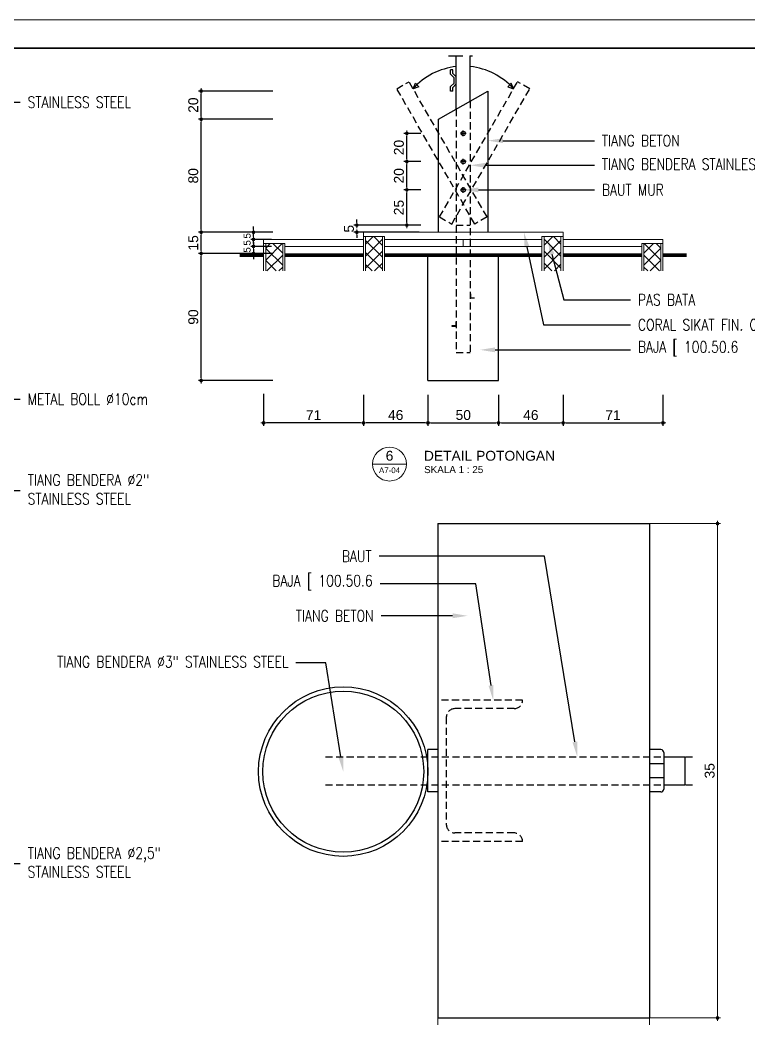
# Model space of a CAD drawing. Header units: millimetres. Extents: x -11 to 1625, y -267 to 195.
# Drawn here: x 868.88 to 894.7, y -27.36 to 8 of the extents above; entities that cross this region are included whole.
import ezdxf
from ezdxf import colors
from ezdxf.entities.mleader import LeaderData, LeaderLine
from ezdxf.enums import TextEntityAlignment as Align
from ezdxf.math import Vec2, Vec3

# ---------------------------------------------------------------- set-up
doc = ezdxf.new("R2010")
doc.units = ezdxf.units.MM
doc.linetypes.add('DASHDOT', pattern=[1, 0.5, -0.25, 0, -0.25])
doc.linetypes.add('HIDDEN', pattern=[0.375, 0.25, -0.125])
for name, color, linetype, lineweight in [('ARSIR WARNA', 43, 'Continuous', 0), ('dinding', 5, 'Continuous', 15), ('GRS KOP', 1, 'Continuous', 35), ('kop', 7, 'Continuous', 20), ('not', 7, 'Continuous', 20), ('TEXT KETERANGAN', 7, 'Continuous', 9), ('u', 6, 'Continuous', 20)]:
    doc.layers.add(name, color=color, linetype=linetype, lineweight=lineweight)
doc.layers.add('BESI', color=10, linetype='Continuous')
doc.styles.add('ATTR', font='romans.shx', dxfattribs={"width": 0.8, "height": 1.735066})
doc.styles.add('BARU', font='complex.shx')
doc.styles.get("Standard").update_dxf_attribs({"font": 'ARIALUNI.TTF'})
doc.dimstyles.new('SK 50', dxfattribs={"dimtxt": 0.25, "dimasz": 0.1, "dimexe": 0, "dimexo": 0, "dimgap": 0.1, "dimtad": 1, "dimdec": 0, "dimlfac": 50, "dimzin": 12, "dimdsep": 46, "dimtxsty": 'Standard', "dimblk": 'BULAT', "dimcen": 0.1, "dimclrd": 256, "dimclre": 256, "dimclrt": 256, "dimadec": 0, "dimazin": 3, "dimtfac": 1, "dimtdec": 0, "dimtofl": 0, "dimtmove": 0, "dimatfit": 3, "dimldrblk": 'BULAT', "dimfxl": 0, "dimtolj": 1, "dimtzin": 0, "dimlwd": -1, "dimlwe": -1, "dimarcsym": 0})
doc.dimstyles.new('SK-25', dxfattribs={"dimtxt": 0.25, "dimasz": 0.1, "dimexe": 0.1, "dimexo": 0, "dimgap": 0.1, "dimtad": 1, "dimdec": 0, "dimlfac": 25, "dimzin": 12, "dimdsep": 46, "dimtxsty": 'Standard', "dimblk": 'BULAT', "dimcen": 0.1, "dimclrd": 256, "dimadec": 0, "dimazin": 3, "dimtfac": 1, "dimtdec": 0, "dimtofl": 0, "dimtmove": 0, "dimatfit": 3, "dimldrblk": 'BULAT', "dimfxl": 0, "dimtolj": 1, "dimtzin": 0, "dimarcsym": 0})

# ---------------------------------------------------------------- blocks, each defined once
blk = doc.blocks.new('BULAT')
for p, q in [((-1, 0), (1, 0)), ((0, -1), (0, 1))]:
    blk.add_line(p, q)
blk.add_circle((0, 0), 0.5)
blk = doc.blocks.new('*D482')
at = {"layer": 'Defpoints', "color": 0}
for p in [(883.331, -5.265), (885.831, -5.265), (885.831, -6.265)]:
    blk.add_point(p, dxfattribs=at)
at = {"layer": 'u', "color": 0, "lineweight": -2}
for p, q in [((883.331, -5.265), (883.331, -6.365)), ((885.831, -5.265), (885.831, -6.365))]:
    blk.add_line(p, q, dxfattribs=at)
at = {"layer": 'u', "lineweight": -2}
blk.add_line((883.431, -6.265), (885.731, -6.265), dxfattribs=at)
at = {"layer": 'u', "lineweight": -2, "xscale": 0.1, "yscale": 0.1, "zscale": 0.1, "rotation": 180}
blk.add_blockref('BULAT', (883.331, -6.265), dxfattribs=at)
at = {"layer": 'u', "lineweight": -2, "xscale": 0.1, "yscale": 0.1, "zscale": 0.1}
blk.add_blockref('BULAT', (885.831, -6.265), dxfattribs=at)
at = {"layer": 'u', "color": 0, "insert": (884.581, -5.986), "char_height": 0.35, "attachment_point": 5}
blk.add_mtext('\\A1;50', dxfattribs=at)
blk = doc.blocks.new('*D483')
at = {"layer": 'Defpoints', "color": 0}
for p in [(875.299, -0.265), (877.842, -0.265), (877.842, -4.765)]:
    blk.add_point(p, dxfattribs=at)
at = {"layer": 'u', "color": 0, "lineweight": -2}
for p, q in [((877.842, -0.265), (875.199, -0.265)), ((877.842, -4.765), (875.199, -4.765))]:
    blk.add_line(p, q, dxfattribs=at)
at = {"layer": 'u', "lineweight": -2}
blk.add_line((875.299, -4.665), (875.299, -0.365), dxfattribs=at)
at = {"layer": 'u', "lineweight": -2, "xscale": 0.1, "yscale": 0.1, "zscale": 0.1}
for p, rotation in [((875.299, -0.265), 90), ((875.299, -4.765), 270)]:
    blk.add_blockref('BULAT', p, dxfattribs=dict(at, rotation=rotation))
at = {"layer": 'u', "color": 0, "insert": (875.02, -2.515), "char_height": 0.35, "attachment_point": 5, "rotation": 90}
blk.add_mtext('\\A1;90', dxfattribs=at)
blk = doc.blocks.new('*D484')
at = {"layer": 'Defpoints', "color": 0}
for p in [(875.299, 0.485), (877.842, 0.485), (877.842, -0.265)]:
    blk.add_point(p, dxfattribs=at)
at = {"layer": 'u', "color": 0, "lineweight": -2}
for p, q in [((877.842, 0.485), (875.199, 0.485)), ((877.842, -0.265), (875.199, -0.265))]:
    blk.add_line(p, q, dxfattribs=at)
at = {"layer": 'u', "lineweight": -2}
blk.add_line((875.299, -0.165), (875.299, 0.385), dxfattribs=at)
at = {"layer": 'u', "lineweight": -2, "xscale": 0.1, "yscale": 0.1, "zscale": 0.1}
for p, rotation in [((875.299, 0.485), 90), ((875.299, -0.265), 270)]:
    blk.add_blockref('BULAT', p, dxfattribs=dict(at, rotation=rotation))
at = {"layer": 'u', "color": 0, "insert": (875.02, 0.11), "char_height": 0.35, "attachment_point": 5, "rotation": 90}
blk.add_mtext('\\A1;15', dxfattribs=at)
blk = doc.blocks.new('*D485')
at = {"layer": 'Defpoints', "color": 0}
for p in [(875.299, 4.485), (877.842, 4.485), (877.842, 0.485)]:
    blk.add_point(p, dxfattribs=at)
at = {"layer": 'u', "color": 0, "lineweight": -2}
for p, q in [((877.842, 4.485), (875.199, 4.485)), ((877.842, 0.485), (875.199, 0.485))]:
    blk.add_line(p, q, dxfattribs=at)
at = {"layer": 'u', "lineweight": -2}
blk.add_line((875.299, 0.585), (875.299, 4.385), dxfattribs=at)
at = {"layer": 'u', "lineweight": -2, "xscale": 0.1, "yscale": 0.1, "zscale": 0.1}
for p, rotation in [((875.299, 4.485), 90), ((875.299, 0.485), 270)]:
    blk.add_blockref('BULAT', p, dxfattribs=dict(at, rotation=rotation))
at = {"layer": 'u', "color": 0, "insert": (875.02, 2.485), "char_height": 0.35, "attachment_point": 5, "rotation": 90}
blk.add_mtext('\\A1;80', dxfattribs=at)
blk = doc.blocks.new('*D486')
at = {"layer": 'Defpoints', "color": 0}
for p in [(875.299, 5.485), (877.842, 5.485), (877.842, 4.485)]:
    blk.add_point(p, dxfattribs=at)
at = {"layer": 'u', "color": 0, "lineweight": -2}
for p, q in [((877.842, 5.485), (875.199, 5.485)), ((877.842, 4.485), (875.199, 4.485))]:
    blk.add_line(p, q, dxfattribs=at)
at = {"layer": 'u', "lineweight": -2}
blk.add_line((875.299, 4.585), (875.299, 5.385), dxfattribs=at)
at = {"layer": 'u', "lineweight": -2, "xscale": 0.1, "yscale": 0.1, "zscale": 0.1}
for p, rotation in [((875.299, 5.485), 90), ((875.299, 4.485), 270)]:
    blk.add_blockref('BULAT', p, dxfattribs=dict(at, rotation=rotation))
at = {"layer": 'u', "color": 0, "insert": (875.02, 4.985), "char_height": 0.35, "attachment_point": 5, "rotation": 90}
blk.add_mtext('\\A1;20', dxfattribs=at)
blk = doc.blocks.new('*D487')
at = {"layer": 'Defpoints', "color": 0}
for p in [(882.581, 1.985), (883.081, 1.985), (883.081, 0.735)]:
    blk.add_point(p, dxfattribs=at)
at = {"layer": 'u', "color": 0, "lineweight": -2}
for p, q in [((883.081, 1.985), (882.481, 1.985)), ((883.081, 0.735), (882.481, 0.735))]:
    blk.add_line(p, q, dxfattribs=at)
at = {"layer": 'u', "lineweight": -2}
blk.add_line((882.581, 0.835), (882.581, 1.885), dxfattribs=at)
at = {"layer": 'u', "lineweight": -2, "xscale": 0.1, "yscale": 0.1, "zscale": 0.1}
for p, rotation in [((882.581, 1.985), 90), ((882.581, 0.735), 270)]:
    blk.add_blockref('BULAT', p, dxfattribs=dict(at, rotation=rotation))
at = {"layer": 'u', "color": 0, "insert": (882.302, 1.36), "char_height": 0.35, "attachment_point": 5, "rotation": 90}
blk.add_mtext('\\A1;25', dxfattribs=at)
blk = doc.blocks.new('*D488')
at = {"layer": 'Defpoints', "color": 0}
for p in [(882.581, 2.985), (883.081, 2.985), (883.081, 1.985)]:
    blk.add_point(p, dxfattribs=at)
at = {"layer": 'u', "color": 0, "lineweight": -2}
for p, q in [((883.081, 2.985), (882.481, 2.985)), ((883.081, 1.985), (882.481, 1.985))]:
    blk.add_line(p, q, dxfattribs=at)
at = {"layer": 'u', "lineweight": -2}
blk.add_line((882.581, 2.085), (882.581, 2.885), dxfattribs=at)
at = {"layer": 'u', "lineweight": -2, "xscale": 0.1, "yscale": 0.1, "zscale": 0.1}
for p, rotation in [((882.581, 2.985), 90), ((882.581, 1.985), 270)]:
    blk.add_blockref('BULAT', p, dxfattribs=dict(at, rotation=rotation))
at = {"layer": 'u', "color": 0, "insert": (882.302, 2.485), "char_height": 0.35, "attachment_point": 5, "rotation": 90}
blk.add_mtext('\\A1;20', dxfattribs=at)
blk = doc.blocks.new('*D489')
at = {"layer": 'Defpoints', "color": 0}
for p in [(882.581, 3.985), (883.081, 3.985), (883.081, 2.985)]:
    blk.add_point(p, dxfattribs=at)
at = {"layer": 'u', "color": 0, "lineweight": -2}
for p, q in [((883.081, 3.985), (882.481, 3.985)), ((883.081, 2.985), (882.481, 2.985))]:
    blk.add_line(p, q, dxfattribs=at)
at = {"layer": 'u', "lineweight": -2}
blk.add_line((882.581, 3.085), (882.581, 3.885), dxfattribs=at)
at = {"layer": 'u', "lineweight": -2, "xscale": 0.1, "yscale": 0.1, "zscale": 0.1}
for p, rotation in [((882.581, 3.985), 90), ((882.581, 2.985), 270)]:
    blk.add_blockref('BULAT', p, dxfattribs=dict(at, rotation=rotation))
at = {"layer": 'u', "color": 0, "insert": (882.302, 3.485), "char_height": 0.35, "attachment_point": 5, "rotation": 90}
blk.add_mtext('\\A1;20', dxfattribs=at)
blk = doc.blocks.new('*D490')
at = {"layer": 'Defpoints', "color": 0}
for p in [(883.018, 0.735), (880.811, 0.485), (883.018, 0.485)]:
    blk.add_point(p, dxfattribs=at)
at = {"layer": 'u', "color": 0, "lineweight": -2}
for p, q in [((883.018, 0.735), (880.711, 0.735)), ((883.018, 0.485), (880.711, 0.485))]:
    blk.add_line(p, q, dxfattribs=at)
at = {"layer": 'u', "lineweight": -2}
for p, q in [((880.811, 0.835), (880.811, 0.935)), ((880.811, 0.385), (880.811, 0.285))]:
    blk.add_line(p, q, dxfattribs=at)
at = {"layer": 'u', "lineweight": -2, "xscale": 0.1, "yscale": 0.1, "zscale": 0.1}
for p, rotation in [((880.811, 0.735), 270), ((880.811, 0.485), 90)]:
    blk.add_blockref('BULAT', p, dxfattribs=dict(at, rotation=rotation))
at = {"layer": 'u', "color": 0, "insert": (880.533, 0.61), "char_height": 0.35, "attachment_point": 5, "rotation": 90}
blk.add_mtext('\\A1;5', dxfattribs=at)
blk = doc.blocks.new('*D491')
at = {"layer": 'Defpoints', "color": 0}
for p in [(877.787, 0.485), (877.153, 0.235), (877.787, 0.235)]:
    blk.add_point(p, dxfattribs=at)
at = {"layer": 'u', "color": 0, "lineweight": -2}
for p, q in [((877.787, 0.485), (877.053, 0.485)), ((877.787, 0.235), (877.053, 0.235))]:
    blk.add_line(p, q, dxfattribs=at)
at = {"layer": 'u', "lineweight": -2}
for p, q in [((877.153, 0.585), (877.153, 0.685)), ((877.153, 0.135), (877.153, 0.035))]:
    blk.add_line(p, q, dxfattribs=at)
at = {"layer": 'u', "lineweight": -2, "xscale": 0.1, "yscale": 0.1, "zscale": 0.1}
for p, rotation in [((877.153, 0.485), 270), ((877.153, 0.235), 90)]:
    blk.add_blockref('BULAT', p, dxfattribs=dict(at, rotation=rotation))
at = {"layer": 'u', "color": 0, "insert": (876.926, 0.36), "char_height": 0.25, "attachment_point": 5, "rotation": 90}
blk.add_mtext('\\A1;5', dxfattribs=at)
blk = doc.blocks.new('*D492')
at = {"layer": 'Defpoints', "color": 0}
for p in [(877.787, 0.235), (877.153, -0.015), (877.787, -0.015)]:
    blk.add_point(p, dxfattribs=at)
at = {"layer": 'u', "lineweight": -2}
for p, q in [((877.153, 0.335), (877.153, 0.435)), ((877.153, -0.115), (877.153, -0.215))]:
    blk.add_line(p, q, dxfattribs=at)
at = {"layer": 'u', "color": 0, "lineweight": -2}
for p, q in [((877.787, 0.235), (877.053, 0.235)), ((877.787, -0.015), (877.053, -0.015))]:
    blk.add_line(p, q, dxfattribs=at)
at = {"layer": 'u', "lineweight": -2, "xscale": 0.1, "yscale": 0.1, "zscale": 0.1}
for p, rotation in [((877.153, 0.235), 270), ((877.153, -0.015), 90)]:
    blk.add_blockref('BULAT', p, dxfattribs=dict(at, rotation=rotation))
at = {"layer": 'u', "color": 0, "insert": (876.926, 0.11), "char_height": 0.25, "attachment_point": 5, "rotation": 90}
blk.add_mtext('\\A1;5', dxfattribs=at)
blk = doc.blocks.new('*D493')
at = {"layer": 'Defpoints', "color": 0}
for p in [(877.153, -0.265), (877.787, -0.015), (877.787, -0.265)]:
    blk.add_point(p, dxfattribs=at)
at = {"layer": 'u', "lineweight": -2}
for p, q in [((877.153, 0.085), (877.153, 0.185)), ((877.153, -0.365), (877.153, -0.465))]:
    blk.add_line(p, q, dxfattribs=at)
at = {"layer": 'u', "color": 0, "lineweight": -2}
for p, q in [((877.787, -0.015), (877.053, -0.015)), ((877.787, -0.265), (877.053, -0.265))]:
    blk.add_line(p, q, dxfattribs=at)
at = {"layer": 'u', "lineweight": -2, "xscale": 0.1, "yscale": 0.1, "zscale": 0.1}
for p, rotation in [((877.153, -0.015), 270), ((877.153, -0.265), 90)]:
    blk.add_blockref('BULAT', p, dxfattribs=dict(at, rotation=rotation))
at = {"layer": 'u', "color": 0, "insert": (876.926, -0.14), "char_height": 0.25, "attachment_point": 5, "rotation": 90}
blk.add_mtext('\\A1;5', dxfattribs=at)
blk = doc.blocks.new('*D494')
at = {"layer": 'Defpoints', "color": 0}
for p in [(885.831, -5.265), (888.116, -5.265), (888.116, -6.265)]:
    blk.add_point(p, dxfattribs=at)
at = {"layer": 'u', "color": 0, "lineweight": -2}
for p, q in [((885.831, -5.265), (885.831, -6.365)), ((888.116, -5.265), (888.116, -6.365))]:
    blk.add_line(p, q, dxfattribs=at)
at = {"layer": 'u', "lineweight": -2}
blk.add_line((885.931, -6.265), (888.016, -6.265), dxfattribs=at)
at = {"layer": 'u', "lineweight": -2, "xscale": 0.1, "yscale": 0.1, "zscale": 0.1, "rotation": 180}
blk.add_blockref('BULAT', (885.831, -6.265), dxfattribs=at)
at = {"layer": 'u', "lineweight": -2, "xscale": 0.1, "yscale": 0.1, "zscale": 0.1}
blk.add_blockref('BULAT', (888.116, -6.265), dxfattribs=at)
at = {"layer": 'u', "color": 0, "insert": (886.974, -5.986), "char_height": 0.35, "attachment_point": 5}
blk.add_mtext('\\A1;46', dxfattribs=at)
blk = doc.blocks.new('*D495')
at = {"layer": 'Defpoints', "color": 0}
for p in [(888.116, -5.265), (891.652, -5.265), (891.652, -6.265)]:
    blk.add_point(p, dxfattribs=at)
at = {"layer": 'u', "color": 0, "lineweight": -2}
for p, q in [((888.116, -5.265), (888.116, -6.365)), ((891.652, -5.265), (891.652, -6.365))]:
    blk.add_line(p, q, dxfattribs=at)
at = {"layer": 'u', "lineweight": -2}
blk.add_line((888.216, -6.265), (891.552, -6.265), dxfattribs=at)
at = {"layer": 'u', "lineweight": -2, "xscale": 0.1, "yscale": 0.1, "zscale": 0.1, "rotation": 180}
blk.add_blockref('BULAT', (888.116, -6.265), dxfattribs=at)
at = {"layer": 'u', "lineweight": -2, "xscale": 0.1, "yscale": 0.1, "zscale": 0.1}
blk.add_blockref('BULAT', (891.652, -6.265), dxfattribs=at)
at = {"layer": 'u', "color": 0, "insert": (889.884, -5.989), "char_height": 0.35, "attachment_point": 5}
blk.add_mtext('\\A1;71', dxfattribs=at)
blk = doc.blocks.new('*D496')
at = {"layer": 'Defpoints', "color": 0}
for p in [(881.045, -5.265), (883.331, -5.265), (881.045, -6.265)]:
    blk.add_point(p, dxfattribs=at)
at = {"layer": 'u', "color": 0, "lineweight": -2}
for p, q in [((881.045, -5.265), (881.045, -6.365)), ((883.331, -5.265), (883.331, -6.365))]:
    blk.add_line(p, q, dxfattribs=at)
at = {"layer": 'u', "lineweight": -2}
blk.add_line((883.231, -6.265), (881.145, -6.265), dxfattribs=at)
at = {"layer": 'u', "lineweight": -2, "xscale": 0.1, "yscale": 0.1, "zscale": 0.1, "rotation": 180}
blk.add_blockref('BULAT', (881.045, -6.265), dxfattribs=at)
at = {"layer": 'u', "lineweight": -2, "xscale": 0.1, "yscale": 0.1, "zscale": 0.1}
blk.add_blockref('BULAT', (883.331, -6.265), dxfattribs=at)
at = {"layer": 'u', "color": 0, "insert": (882.188, -5.986), "char_height": 0.35, "attachment_point": 5}
blk.add_mtext('\\A1;46', dxfattribs=at)
blk = doc.blocks.new('*D497')
at = {"layer": 'Defpoints', "color": 0}
for p in [(877.51, -5.239), (881.045, -5.265), (877.51, -6.265)]:
    blk.add_point(p, dxfattribs=at)
at = {"layer": 'u', "color": 0, "lineweight": -2}
for p, q in [((877.51, -5.239), (877.51, -6.365)), ((881.045, -5.265), (881.045, -6.365))]:
    blk.add_line(p, q, dxfattribs=at)
at = {"layer": 'u', "lineweight": -2}
blk.add_line((880.945, -6.265), (877.61, -6.265), dxfattribs=at)
at = {"layer": 'u', "lineweight": -2, "xscale": 0.1, "yscale": 0.1, "zscale": 0.1, "rotation": 180}
blk.add_blockref('BULAT', (877.51, -6.265), dxfattribs=at)
at = {"layer": 'u', "lineweight": -2, "xscale": 0.1, "yscale": 0.1, "zscale": 0.1}
blk.add_blockref('BULAT', (881.045, -6.265), dxfattribs=at)
at = {"layer": 'u', "color": 0, "insert": (879.278, -5.989), "char_height": 0.35, "attachment_point": 5}
blk.add_mtext('\\A1;71', dxfattribs=at)
blk = doc.blocks.new('*D498')
at = {"layer": 'Defpoints', "color": 0, "ltscale": 0.15}
for p in [(883.68, -27.327), (891.18, -27.327), (883.68, -28.327)]:
    blk.add_point(p, dxfattribs=at)
at = {"layer": 'u', "ltscale": 0.15}
for p, q in [((883.68, -27.327), (883.68, -28.327)), ((891.18, -27.327), (891.18, -28.327)), ((891.08, -28.327), (883.78, -28.327))]:
    blk.add_line(p, q, dxfattribs=at)
at = {"layer": 'u', "ltscale": 0.15, "xscale": 0.1, "yscale": 0.1, "zscale": 0.1, "rotation": 180}
blk.add_blockref('BULAT', (883.68, -28.327), dxfattribs=at)
at = {"layer": 'u', "ltscale": 0.15, "xscale": 0.1, "yscale": 0.1, "zscale": 0.1}
blk.add_blockref('BULAT', (891.18, -28.327), dxfattribs=at)
at = {"layer": 'u', "ltscale": 0.15, "insert": (887.43, -28.049), "char_height": 0.35, "attachment_point": 5}
blk.add_mtext('\\A1;15', dxfattribs=at)
blk = doc.blocks.new('*D499')
at = {"layer": 'Defpoints', "color": 0, "ltscale": 0.15}
for p in [(891.18, -9.827), (891.18, -27.327), (893.586, -27.327)]:
    blk.add_point(p, dxfattribs=at)
at = {"layer": 'u', "ltscale": 0.15}
for p, q in [((891.18, -9.827), (893.586, -9.827)), ((893.586, -9.927), (893.586, -27.227)), ((891.18, -27.327), (893.586, -27.327))]:
    blk.add_line(p, q, dxfattribs=at)
at = {"layer": 'u', "ltscale": 0.15, "xscale": 0.1, "yscale": 0.1, "zscale": 0.1}
for p, rotation in [((893.586, -9.827), 90), ((893.586, -27.327), 270)]:
    blk.add_blockref('BULAT', p, dxfattribs=dict(at, rotation=rotation))
at = {"layer": 'u', "ltscale": 0.15, "insert": (893.307, -18.577), "char_height": 0.35, "attachment_point": 5, "rotation": 90}
blk.add_mtext('\\A1;35', dxfattribs=at)
blk = doc.blocks.new('kop')
at = {"layer": 'GRS KOP'}
blk.add_lwpolyline([(1, 54), (83, 54), (83, 1), (1, 1)], close=True, dxfattribs=at)
at = {"layer": 'kop', "color": 7}
for p, q in [((84, 55), (0, 55)), ((0, 0), (84, 0))]:
    blk.add_line(p, q, dxfattribs=at)
at = {"layer": 'kop', "style": 'BARU', "flags": 4}
for p, height in [((73.8, 5.4), 0.35), ((80.303, 5.382), 0.25), ((73.8, 4.9), 0.35), ((80.303, 4.882), 0.25), ((73.8, 4.4), 0.35), ((80.303, 4.382), 0.25)]:
    blk.add_attdef('-', p, '', height=height, dxfattribs=at)
at = {"layer": 'kop', "flags": 4}
for tag, p in [('AR-00', (78.057, 2.648)), ('00', (81.238, 2.647))]:
    blk.add_attdef(tag, text='', height=0.35, dxfattribs=at).set_placement(p, align=Align.MIDDLE)
blk = doc.blocks.new('Ndtpd')
blk.add_line((0.747, 0), (-0.747, 0))
blk.add_circle((0, 0), 0.747)
at = {"flags": 4}
for tag, height, p in [('NO', 0.5, (0, 0.148)), ('NOLBR', 0.3, (0, -0.398))]:
    blk.add_attdef(tag, text='', height=height, dxfattribs=at).set_placement(p, align=Align.CENTER)
for tag, p, height in [('NDTPD', (1.516, 0.148), 0.5), ('SKALA', (1.523, -0.398), 0.3)]:
    blk.add_attdef(tag, p, '', height=height, dxfattribs=at)

msp = doc.modelspace()

# ---------------------------------------------------------------- hatches: boundary and pattern name
at = {"layer": 'ARSIR WARNA'}
h = msp.add_hatch(dxfattribs=at)
h.set_pattern_fill('_USER', color=256, scale=0.3, angle=45, style=0, double=1, pattern_type=0)
h.set_pattern_definition([(45, (852.9725, -16.62583), (-0.212132, 0.212132), []), (135, (852.9725, -16.62583), (-0.212132, -0.212132), [])])
h.paths.add_polyline_path([(891.5770033, 0.0851889), (890.9770033, 0.0851889), (890.9770033, -0.8833462), (891.5770033, -0.8833462)])
h.paths.add_polyline_path([(888.0414694, 0.3351889), (887.4414694, 0.3351889), (887.4414694, -0.8833462), (888.0414694, -0.8833462)])
h.paths.add_polyline_path([(881.7204016, 0.3351889), (881.1204016, 0.3351889), (881.1204016, -0.8833462), (881.7204016, -0.8833462)])
h.paths.add_polyline_path([(878.1848677, 0.0851889), (877.5848677, 0.0851889), (877.5848677, -0.8833462), (878.1848677, -0.8833462)])

# ---------------------------------------------------------------- linework, layer by layer
at = {"layer": 'BESI', "linetype": 'DASHDOT'}
msp.add_line((884.0608987, 6.728576), (885.0608987, 6.728576), dxfattribs=at)
at = {"layer": 'BESI'}
for p, q in [((884.3309355, 4.8423318), (884.3309355, 6.7351889)), ((884.8309355, 5.1280461), (884.8309355, 6.7351889)), ((884.2059355, 6.2351889), (884.1309355, 6.2351889)), ((884.1309355, 6.0791229), (884.1309355, 6.2351889)), ((884.1309355, 6.0791229), (884.2559355, 5.9541229)), ((884.2059355, 6.1101889), (884.2059355, 6.2351889)), ((884.2059355, 6.1101889), (884.3309355, 5.9851889)), ((884.1309355, 5.6412549), (884.2559355, 5.7662549)), ((884.2059355, 5.6101889), (884.3309355, 5.7351889)), ((884.2559355, 5.7662549), (884.2559355, 5.9541229)), ((883.7059355, 4.4851889), (885.4559355, 5.4851889)), ((884.1309355, 5.4851889), (884.1309355, 5.6412549)), ((884.2059355, 5.4851889), (884.1309355, 5.4851889)), ((884.2059355, 5.4851889), (884.2059355, 5.6101889)), ((885.4559355, 5.4851889), (885.4559355, 0.4851889)), ((883.7059355, 0.4851889), (883.7059355, 4.4851889)), ((884.6809355, 3.9851889), (884.4809355, 3.9851889)), ((884.5809355, 3.8851889), (884.5809355, 4.0851889)), ((884.6809355, 2.9851889), (884.4809355, 2.9851889)), ((884.5809355, 2.8851889), (884.5809355, 3.0851889)), ((884.6809355, 1.9851889), (884.4809355, 1.9851889)), ((884.5809355, 1.8851889), (884.5809355, 2.0851889)), ((883.3309355, -4.7648111), (883.3309355, -0.2648111)), ((885.8309355, -4.7648111), (885.8309355, -0.2648111)), ((883.3309355, -4.7648111), (885.8309355, -4.7648111)), ((883.6803197, -9.8274833), (883.6803197, -27.3274833)), ((883.6803197, -9.8274833), (891.1803197, -9.8274833)), ((891.1803197, -9.8274833), (891.1803197, -27.3274833)), ((891.6803197, -18.0774833), (892.4303197, -18.0774833)), ((892.4303197, -18.0774833), (892.4303197, -19.0774833)), ((891.6803197, -19.0774833), (892.4303197, -19.0774833)), ((883.6803197, -27.3274833), (891.1803197, -27.3274833))]:
    msp.add_line(p, q, dxfattribs=at)
at = {"layer": 'BESI', "linetype": 'HIDDEN'}
for p, q in [((882.226808, 5.5626574), (882.6598207, 5.8126574)), ((885.4224419, 1.0276572), (882.6598207, 5.8126574)), ((883.7394292, 1.0276572), (886.5020503, 5.8126574)), ((886.935063, 5.5626574), (886.5020503, 5.8126574)), ((884.9894292, 0.7776572), (882.226808, 5.5626574)), ((884.1724419, 0.7776572), (886.935063, 5.5626574)), ((883.7394292, 1.0276572), (884.1724419, 0.7776572)), ((885.4224419, 1.0276572), (884.9894292, 0.7776572)), ((879.7003586, -18.0774833), (892.7003586, -18.0774833)), ((879.7003586, -19.0774833), (892.7003586, -19.0774833))]:
    msp.add_line(p, q, dxfattribs=at)
at = {"layer": 'BESI', "color": 1}
for p, q in [((882.8028013, 5.5650077), (882.8889812, 5.7657029)), ((882.8889812, 5.7657029), (883.0044875, 5.6339884)), ((886.2728899, 5.7657029), (886.1573835, 5.6339884)), ((886.3590698, 5.5650077), (886.2728899, 5.7657029)), ((883.0044875, 5.6339884), (882.8028013, 5.5650077)), ((886.1573835, 5.6339884), (886.3590698, 5.5650077))]:
    msp.add_line(p, q, dxfattribs=at)
at = {"layer": 'BESI', "color": 1, "linetype": 'HIDDEN'}
for p, q in [((884.8309355, 5.1280461), (884.8309355, -3.7648111)), ((884.3309355, 4.8423318), (884.3309355, -3.7648111)), ((884.3309355, 0.7351889), (884.8309355, 0.7351889)), ((884.9809355, -1.8298111), (884.9809355, -1.8398111)), ((884.1809355, -2.8298111), (884.1809355, -2.8398111)), ((884.3309355, -3.7648111), (884.8309355, -3.7648111))]:
    msp.add_line(p, q, dxfattribs=at)
at = {"layer": 'BESI', "color": 1, "linetype": 'Continuous'}
for p, q in [((884.8409355, -1.6898111), (884.8409355, -1.8298111)), ((884.8309355, -1.8398111), (884.9809355, -1.8398111)), ((884.8409355, -1.8298111), (884.9809355, -1.8298111)), ((884.3209355, -2.6898111), (884.3309355, -2.6898111)), ((884.3209355, -2.6898111), (884.3209355, -2.8298111)), ((884.3209355, -2.8298111), (884.1809355, -2.8298111)), ((884.1809355, -2.8398111), (884.3309355, -2.8398111))]:
    msp.add_line(p, q, dxfattribs=at)
at = {"layer": 'BESI', "color": 3, "linetype": 'HIDDEN'}
for p, q in [((886.6803197, -16.0774833), (883.6803197, -16.0774833)), ((886.3803197, -16.3774833), (884.2803197, -16.3774833)), ((883.9803197, -16.6774833), (883.9803197, -20.4774833)), ((886.3803197, -20.7774833), (884.2803197, -20.7774833)), ((886.6803197, -21.0774833), (883.6803197, -21.0774833))]:
    msp.add_line(p, q, dxfattribs=at)
at = {"layer": 'BESI', "color": 3}
for p, q in [((883.3303197, -19.3274833), (883.3303197, -17.8274833)), ((883.6803197, -17.8274833), (883.3303197, -17.8274833)), ((891.5803197, -17.8274833), (891.1803197, -17.8274833)), ((891.6803197, -17.9274833), (891.6803197, -19.2274833)), ((891.6803197, -18.3274833), (891.1803197, -18.3274833)), ((891.6803197, -18.8274833), (891.1803197, -18.8274833)), ((883.6803197, -19.3274833), (883.3303197, -19.3274833)), ((891.5803197, -19.3274833), (891.1803197, -19.3274833))]:
    msp.add_line(p, q, dxfattribs=at)
at = {"layer": 'BESI'}
for centre in [(884.5809355, 3.9851889), (884.5809355, 2.9851889), (884.5809355, 1.9851889)]:
    msp.add_circle(centre, 0.075, dxfattribs=at)
at = {"layer": 'BESI', "color": 3}
for radius in [3, 2.85]:
    msp.add_circle((880.3303445, -18.6055432), radius, dxfattribs=at)
at = {"layer": 'BESI', "color": 1}
for start, end in [(96.03322919, 138.37987228), (41.62012772, 83.96677081)]:
    msp.add_arc((884.5809355, 3.9851889), 2.3785687, start, end, dxfattribs=at)
at = {"layer": 'BESI', "color": 3, "linetype": 'HIDDEN'}
for centre, start, end in [((886.3803197, -16.0774833), 270, 0), ((884.2803197, -16.6774833), 90, 180), ((884.2803197, -20.4774833), 180, 270), ((886.3803197, -21.0774833), 0, 90)]:
    msp.add_arc(centre, 0.3, start, end, dxfattribs=at)
at = {"layer": 'BESI', "color": 3}
for centre, start, end in [((891.5803197, -17.9274833), 0, 90), ((891.5803197, -19.2274833), 270, 0)]:
    msp.add_arc(centre, 0.1, start, end, dxfattribs=at)
at = {"layer": 'dinding'}
for p, q in [((881.0454016, 0.4851889), (888.1164694, 0.4851889)), ((881.0454016, -0.8833462), (881.0454016, 0.4851889)), ((881.0454016, 0.2351889), (881.0454016, 0.4851889)), ((888.1164694, -0.8833462), (888.1164694, 0.4851889)), ((877.5098677, -0.8833462), (877.5098677, 0.2351889)), ((877.5098677, 0.2351889), (881.0454016, 0.2351889)), ((878.2598677, 0.0851889), (877.5098677, 0.0851889)), ((877.5848677, -0.8833462), (877.5848677, 0.0851889)), ((878.1848677, -0.8833462), (878.1848677, 0.0851889)), ((878.2598677, -0.8833462), (878.2598677, 0.0851889)), ((881.7954016, 0.3351889), (881.0454016, 0.3351889)), ((881.1204016, -0.8833462), (881.1204016, 0.3351889)), ((881.7204016, -0.8833462), (881.7204016, 0.3351889)), ((881.7954016, -0.8833462), (881.7954016, 0.3351889)), ((881.7954016, 0.2351889), (887.3664694, 0.2351889)), ((884.5809355, -0.0148111), (884.5809355, 0.2351889)), ((887.3664694, -0.8833462), (887.3664694, 0.3351889)), ((887.3664694, 0.3351889), (888.1164694, 0.3351889)), ((887.4414694, -0.8833462), (887.4414694, 0.3351889)), ((888.0414694, -0.8833462), (888.0414694, 0.3351889)), ((888.1164694, 0.2351889), (891.6520033, 0.2351889)), ((890.9020033, -0.8833462), (890.9020033, 0.0851889)), ((890.9020033, 0.0851889), (891.6520033, 0.0851889)), ((890.9770033, -0.8833462), (890.9770033, 0.0851889)), ((891.5770033, -0.8833462), (891.5770033, 0.0851889)), ((891.6520033, -0.8833462), (891.6520033, 0.2351889)), ((878.2598677, -0.0148111), (881.0454016, -0.0148111)), ((881.7954016, -0.0148111), (887.3664694, -0.0148111)), ((888.1164694, -0.0148111), (890.9020033, -0.0148111))]:
    msp.add_line(p, q, dxfattribs=at)
at = {"layer": 'dinding', "color": 1, "linetype": 'Continuous'}
msp.add_line((884.8309355, -1.6898111), (884.8409355, -1.6898111), dxfattribs=at)
at = {"layer": 'dinding', "const_width": 0.125}
for points in [[(876.6647561, -0.3236356), (877.5098677, -0.3236356)], [(878.2598677, -0.3236356), (881.0454016, -0.3236356)], [(881.7954016, -0.3236356), (887.3664694, -0.3236356)], [(888.1164694, -0.3236356), (890.9020033, -0.3236356)], [(891.6520033, -0.3236356), (892.497115, -0.3236356)]]:
    msp.add_lwpolyline(points, dxfattribs=at)

# ---------------------------------------------------------------- block references
at = {"layer": 'kop'}
msp.add_blockref('kop', (827.2141618, 8), dxfattribs=at)
at = {"layer": 'not'}
ref = msp.add_blockref('Ndtpd', (881.9699669, -7.7193613), dxfattribs=dict(at, xscale=0.803212851405533, yscale=0.8032128514056467, zscale=0.8032128514056226))
ref.add_attrib('NO', '6', dxfattribs={"layer": '0', "height": 0.35, "flags": 4}).set_placement((881.9696398, -7.6008354), align=Align.CENTER)
ref.add_attrib('NDTPD', 'DETAIL POTONGAN', (883.1876516, -7.6008354), dxfattribs={"layer": '0', "height": 0.35, "flags": 4})
ref.add_attrib('NOLBR', 'A7-04', dxfattribs={"layer": '0', "height": 0.2, "flags": 4}).set_placement((881.9696398, -8.0393312), align=Align.CENTER)
ref.add_attrib('SKALA', 'SKALA 1 : 25', (883.1934516, -8.0393312), dxfattribs={"layer": '0', "height": 0.25, "flags": 4})
at = {"layer": 'TEXT KETERANGAN'}
msp.add_blockref('kop', (827.2141618, -47), dxfattribs=at)

# ---------------------------------------------------------------- dimensions: what is measured, and where the dimension line sits
at = {"layer": 'u'}
for base, p1, p2, picture, middle in [((875.2985941, 5.4851889), (877.8423671, 4.4851889), (877.8423671, 5.4851889), '*D486', (875.0197741, 4.9851889)), ((875.2985941, 4.4851889), (877.8423671, 0.4851889), (877.8423671, 4.4851889), '*D485', (875.0197741, 2.4851889)), ((882.5809355, 3.9851889), (883.0809355, 2.9851889), (883.0809355, 3.9851889), '*D489', (882.3021156, 3.4851889)), ((882.5809355, 2.9851889), (883.0809355, 1.9851889), (883.0809355, 2.9851889), '*D488', (882.3021156, 2.4851889)), ((882.5809355, 1.9851889), (883.0809355, 0.7351889), (883.0809355, 1.9851889), '*D487', (882.3021156, 1.3601889)), ((875.2985941, -0.2648111), (877.8423671, -4.7648111), (877.8423671, -0.2648111), '*D483', (875.0197741, -2.5148111))]:
    dim = msp.add_linear_dim(base=base, p1=p1, p2=p2, angle=90, dimstyle='SK-25', override={"dimtxt": 0.35, "dimlfac": 20}, dxfattribs=at)
    dim.commit()
    dim.dimension.update_dxf_attribs({"geometry": picture, "text_midpoint": middle})
for base, p1, p2, override, picture, middle in [((880.8106241, 0.4851889), (883.0184355, 0.7351889), (883.0184355, 0.4851889), {"dimtxt": 0.35, "dimlfac": 20}, '*D490', (880.8106241, 0.6101889)), ((875.2985941, 0.4851889), (877.8423671, -0.2648111), (877.8423671, 0.4851889), {"dimtxt": 0.35, "dimlfac": 20}, '*D484', (875.2985941, 0.1101889)), ((877.1528674, 0.2351889), (877.7872051, 0.4851889), (877.7872051, 0.2351889), {"dimlfac": 20}, '*D491', (877.1528674, 0.3601889)), ((877.1528674, -0.0148111), (877.7872051, 0.2351889), (877.7872051, -0.0148111), {"dimlfac": 20}, '*D492', (877.1528674, 0.1101889)), ((877.1528674, -0.2648111), (877.7872051, -0.0148111), (877.7872051, -0.2648111), {"dimlfac": 20}, '*D493', (877.1528674, -0.1398111))]:
    dim = msp.add_linear_dim(base=base, p1=p1, p2=p2, angle=90, dimstyle='SK-25', override=override, dxfattribs=at)
    dim.commit()
    dim.dimension.update_dxf_attribs({"geometry": picture, "text_midpoint": middle, "dimtype": 160})
for base, p1, p2, picture, middle in [((877.5098677, -6.2648111), (881.0454016, -5.2650541), (877.5098677, -5.2393495), '*D497', (879.2776347, -5.9889755)), ((881.0454016, -6.2648111), (883.3309355, -5.2648111), (881.0454016, -5.2650541), '*D496', (882.1881686, -5.9859912)), ((885.8309355, -6.2648111), (883.3309355, -5.2648111), (885.8309355, -5.2648111), '*D482', (884.5809355, -5.9859912)), ((888.1164694, -6.2648111), (885.8309355, -5.2648111), (888.1164694, -5.2650541), '*D494', (886.9737025, -5.9859912)), ((891.6520033, -6.2648111), (888.1164694, -5.2650541), (891.6520033, -5.2650541), '*D495', (889.8842364, -5.9889755))]:
    dim = msp.add_linear_dim(base=base, p1=p1, p2=p2, dimstyle='SK-25', override={"dimtxt": 0.35, "dimlfac": 20}, dxfattribs=at)
    dim.commit()
    dim.dimension.update_dxf_attribs({"geometry": picture, "text_midpoint": middle})
at = {"layer": 'u', "ltscale": 0.15}
dim = msp.add_linear_dim(base=(893.5861505, -27.3274833), p1=(891.1803197, -9.8274833), p2=(891.1803197, -27.3274833), angle=90, dimstyle='SK 50', override={"dimtxt": 0.35, "dimlfac": 2}, dxfattribs=at)
dim.commit()
dim.dimension.update_dxf_attribs({"geometry": '*D499', "text_midpoint": (893.3073305, -18.5774833)})
dim = msp.add_linear_dim(base=(883.6803197, -28.3274833), p1=(891.1803197, -27.3274833), p2=(883.6803197, -27.3274833), dimstyle='SK 50', override={"dimtxt": 0.35, "dimlfac": 2}, dxfattribs=at)
dim.commit()
dim.dimension.update_dxf_attribs({"geometry": '*D498', "text_midpoint": (887.4303197, -28.0486634)})

# ---------------------------------------------------------------- leaders
at = {"layer": 'TEXT KETERANGAN'}
ml = msp.add_multileader_mtext('Standard', dxfattribs=at)
ml.set_content('{\\C90;STAINLESS STEEL}', color=256, style='ATTR')
ml.set_leader_properties()
ml.build(insert=Vec2(0, 0))
ml.multileader.update_dxf_attribs({"text_left_attachment_type": 2, "text_right_attachment_type": 2, "dogleg_length": 2.367, "arrow_head_size": 0.5275085})
ctx = ml.context
ctx.base_point, ctx.char_height, ctx.arrow_head_size, ctx.landing_gap_size, ctx.plane_origin = Vec3(868.8899334, 5.0883882), 0.4, 0.5275085, 0.2637542, Vec3(873.2654637, 3.2801195)
ctx.left_attachment, ctx.right_attachment = 2, 2
notes = []
notes.append((ctx, [(0, (1, 1, 0), (864.1911872, 5.0883882), (1, 0), 4.6987463, [(0, [(863.3867318, 2.4939366)], 0, [])])]))
ctx.mtext.insert, ctx.mtext.rotation, ctx.mtext.flow_direction = Vec3(869.1536877, 5.2883882), 6.2831853072, 5
ml = msp.add_multileader_mtext('Standard', dxfattribs=at)
ml.set_content('{\\C90;TIANG BETON}', color=256, style='ATTR')
ml.set_leader_properties()
ml.build(insert=Vec2(0, 0))
ml.multileader.update_dxf_attribs({"text_left_attachment_type": 2, "text_right_attachment_type": 2, "dogleg_length": 2.367, "arrow_head_size": 0.5275085})
ctx = ml.context
ctx.base_point, ctx.char_height, ctx.arrow_head_size, ctx.landing_gap_size, ctx.plane_origin = Vec3(889.2253179, 3.7276256), 0.4, 0.5275085, 0.2637542, Vec3(892.2369245, 1.9193568)
ctx.left_attachment, ctx.right_attachment = 2, 2
notes.append((ctx, [(0, (1, 1, 0), (886.6693624, 3.7276256), (1, 0), 2.5559555, [(0, [(885.4559355, 3.7276256)], 0, [])])]))
ctx.mtext.insert, ctx.mtext.rotation, ctx.mtext.flow_direction = Vec3(889.4890722, 3.9276256), 6.2831853072, 5
ml = msp.add_multileader_mtext('Standard', dxfattribs=at)
ml.set_content('{\\C90;TIANG BENDERA STAINLESS STEEL %%C3"}', color=256, style='ATTR')
ml.set_leader_properties()
ml.build(insert=Vec2(0, 0))
ml.multileader.update_dxf_attribs({"text_left_attachment_type": 2, "text_right_attachment_type": 2, "dogleg_length": 2.367, "arrow_head_size": 0.5275085})
ctx = ml.context
ctx.base_point, ctx.char_height, ctx.arrow_head_size, ctx.landing_gap_size, ctx.plane_origin = Vec3(889.2253179, 2.8564072), 0.4, 0.5275085, 0.2637542, Vec3(892.2369245, 1.0481385)
ctx.left_attachment, ctx.right_attachment = 2, 2
notes.append((ctx, [(0, (1, 1, 0), (886.6693624, 2.8564072), (1, 0), 2.5559555, [(0, [(884.8309355, 2.8564072)], 0, [])])]))
ctx.mtext.insert, ctx.mtext.rotation, ctx.mtext.flow_direction = Vec3(889.4890722, 3.0945025), 6.2831853072, 5
ml = msp.add_multileader_mtext('Standard', dxfattribs=at)
ml.set_content('{\\C90;BAUT MUR}', color=256, style='ATTR')
ml.set_leader_properties()
ml.build(insert=Vec2(0, 0))
ml.multileader.update_dxf_attribs({"text_left_attachment_type": 2, "text_right_attachment_type": 2, "dogleg_length": 2.367, "arrow_head_size": 0.5275085})
ctx = ml.context
ctx.base_point, ctx.char_height, ctx.arrow_head_size, ctx.landing_gap_size, ctx.plane_origin = Vec3(889.2253179, 1.9851889), 0.4, 0.5275085, 0.2637542, Vec3(892.2369245, 0.1769201)
ctx.left_attachment, ctx.right_attachment = 2, 2
notes.append((ctx, [(0, (1, 1, 0), (886.6693624, 1.9851889), (1, 0), 2.5559555, [(0, [(884.5894381, 1.9851889)], 0, [])])]))
ctx.mtext.insert, ctx.mtext.rotation, ctx.mtext.flow_direction = Vec3(889.4890722, 2.1851889), 6.2831853072, 5
ml = msp.add_multileader_mtext('Standard', dxfattribs=at)
ml.set_content('{\\C90;CORAL SIKAT FIN. CLEAR COATING}', color=256, style='ATTR')
ml.set_leader_properties()
ml.build(insert=Vec2(0, 0))
ml.multileader.update_dxf_attribs({"text_left_attachment_type": 2, "text_right_attachment_type": 2, "dogleg_length": 2.367, "arrow_head_size": 0.5275085})
ctx = ml.context
ctx.base_point, ctx.char_height, ctx.arrow_head_size, ctx.landing_gap_size, ctx.plane_origin = Vec3(890.5030098, -2.7922993), 0.4, 0.5275085, 0.2637542, Vec3(892.2369245, -4.600568)
ctx.left_attachment, ctx.right_attachment = 2, 2
notes.append((ctx, [(0, (1, 1, 0), (887.4170393, -2.7922993), (1, 0), 3.0859705, [(0, [(886.7285873, 0.4851889)], 0, [])])]))
ctx.mtext.insert, ctx.mtext.rotation, ctx.mtext.flow_direction = Vec3(890.7667641, -2.5922993), 6.2831853072, 5
ml = msp.add_multileader_mtext('Standard', dxfattribs=at)
ml.set_content('{\\C90;PAS BATA}', color=256, style='ATTR')
ml.set_leader_properties()
ml.build(insert=Vec2(0, 0))
ml.multileader.update_dxf_attribs({"text_left_attachment_type": 2, "text_right_attachment_type": 2, "dogleg_length": 2.367, "arrow_head_size": 0.5275085})
ctx = ml.context
ctx.base_point, ctx.char_height, ctx.arrow_head_size, ctx.landing_gap_size, ctx.plane_origin = Vec3(890.5030098, -1.9074469), 0.4, 0.5275085, 0.2637542, Vec3(892.2369245, -3.7157156)
ctx.left_attachment, ctx.right_attachment = 2, 2
notes.append((ctx, [(0, (1, 1, 0), (888.1392544, -1.9074469), (1, 0), 2.3637554, [(0, [(887.5891979, 0.2185969)], 0, [])])]))
ctx.mtext.insert, ctx.mtext.rotation, ctx.mtext.flow_direction = Vec3(890.7667641, -1.7074469), 6.2831853072, 5
ml = msp.add_multileader_mtext('Standard', dxfattribs=at)
ml.set_content('{\\C90;BAJA [ 100.50.6}', color=256, style='ATTR')
ml.set_leader_properties()
ml.build(insert=Vec2(0, 0))
ml.multileader.update_dxf_attribs({"text_left_attachment_type": 2, "text_right_attachment_type": 2, "dogleg_length": 2.367, "arrow_head_size": 0.5275085})
ctx = ml.context
ctx.base_point, ctx.char_height, ctx.arrow_head_size, ctx.landing_gap_size, ctx.plane_origin = Vec3(890.5030098, -3.6771517), 0.4, 0.5275085, 0.2637542, Vec3(892.2369245, -5.4854204)
ctx.left_attachment, ctx.right_attachment = 2, 2
notes.append((ctx, [(0, (1, 1, 0), (886.6693624, -3.6771517), (1, 0), 3.8336474, [(0, [(885.1795725, -3.6771517)], 0, [])])]))
ctx.mtext.insert, ctx.mtext.rotation, ctx.mtext.flow_direction = Vec3(890.7667641, -3.3723897), 6.2831853072, 5
ml = msp.add_multileader_mtext('Standard', dxfattribs=at)
ml.set_content('{\\C90;METAL BOLL %%C10cm}', color=256, style='ATTR')
ml.set_leader_properties()
ml.build(insert=Vec2(0, 0))
ml.multileader.update_dxf_attribs({"text_left_attachment_type": 2, "text_right_attachment_type": 2, "dogleg_length": 2.367, "arrow_head_size": 0.5275085})
ctx = ml.context
ctx.base_point, ctx.char_height, ctx.arrow_head_size, ctx.landing_gap_size, ctx.plane_origin = Vec3(868.8899334, -5.4203472), 0.4, 0.5275085, 0.2637542, Vec3(873.2654637, -7.228616)
ctx.left_attachment, ctx.right_attachment = 2, 2
notes.append((ctx, [(0, (1, 1, 0), (867.6979016, -5.4203472), (1, 0), 1.1920318, [(0, [(866.2081117, -5.4203472)], 0, [])])]))
ctx.mtext.insert, ctx.mtext.rotation, ctx.mtext.flow_direction = Vec3(869.1536877, -5.2203472), 6.2831853072, 5
ml = msp.add_multileader_mtext('Standard', dxfattribs=at)
ml.set_content('{\\C90;TIANG BENDERA %%C2"\\PSTAINLESS STEEL}', color=256, style='ATTR')
ml.set_leader_properties()
ml.build(insert=Vec2(0, 0))
ml.multileader.update_dxf_attribs({"text_left_attachment_type": 2, "text_right_attachment_type": 2, "dogleg_length": 2.367, "arrow_head_size": 0.5275085})
ctx = ml.context
ctx.base_point, ctx.char_height, ctx.arrow_head_size, ctx.landing_gap_size, ctx.plane_origin = Vec3(868.8899334, -8.6555096), 0.4, 0.5275085, 0.2637542, Vec3(873.2654637, -10.4637783)
ctx.left_attachment, ctx.right_attachment = 2, 2
notes.append((ctx, [(0, (1, 1, 0), (867.6979016, -8.6555096), (1, 0), 1.1920318, [(0, [(866.0112296, -8.6555096)], 0, [])])]))
ctx.mtext.insert, ctx.mtext.rotation, ctx.mtext.flow_direction = Vec3(869.1536877, -8.084081), 6.2831853072, 5
ml = msp.add_multileader_mtext('Standard', dxfattribs=at)
ml.set_content('{\\C90;BAUT}', color=256, style='ATTR')
ml.set_leader_properties()
ml.build(insert=Vec2(0, 0))
ml.multileader.update_dxf_attribs({"text_left_attachment_type": 2, "text_right_attachment_type": 2, "dogleg_length": 2.367, "arrow_head_size": 0.5275085})
ctx = ml.context
ctx.base_point, ctx.char_height, ctx.arrow_head_size, ctx.landing_gap_size, ctx.plane_origin = Vec3(879.9743945, -10.9837563), 0.4, 0.5275085, 0.2637542, Vec3(877.2235156, -12.792025)
ctx.left_attachment, ctx.right_attachment, ctx.text_align_type = 2, 2, 2
notes.append((ctx, [(0, (1, 1, 0), (887.4536427, -10.9837563), (-1, 0), 5.8545968, [(0, [(888.6190548, -18.0774833)], 0, [])])]))
ctx.mtext.insert, ctx.mtext.alignment, ctx.mtext.flow_direction = Vec3(881.3352916, -10.7837563), 3, 5
ml = msp.add_multileader_mtext('Standard', dxfattribs=at)
ml.set_content('{\\C90;BAJA [ 100.50.6}', color=256, style='ATTR')
ml.set_leader_properties()
ml.build(insert=Vec2(0, 0))
ml.multileader.update_dxf_attribs({"text_left_attachment_type": 2, "text_right_attachment_type": 2, "dogleg_length": 2.367, "arrow_head_size": 0.5275085})
ctx = ml.context
ctx.base_point, ctx.char_height, ctx.arrow_head_size, ctx.landing_gap_size, ctx.plane_origin = Vec3(877.1143231, -11.9532842), 0.4, 0.5275085, 0.2637542, Vec3(877.2586823, -13.761553)
ctx.left_attachment, ctx.right_attachment, ctx.text_align_type = 2, 2, 2
notes.append((ctx, [(0, (1, 1, 0), (885.0279983, -11.9532842), (-1, 0), 3.3937857, [(0, [(885.6406483, -16.0774833)], 0, [])])]))
ctx.mtext.insert, ctx.mtext.alignment, ctx.mtext.flow_direction = Vec3(881.3704583, -11.6485223), 3, 5
ml = msp.add_multileader_mtext('Standard', dxfattribs=at)
ml.set_content('{\\C90;TIANG BETON}', color=256, style='ATTR')
ml.set_leader_properties()
ml.build(insert=Vec2(0, 0))
ml.multileader.update_dxf_attribs({"text_left_attachment_type": 2, "text_right_attachment_type": 2, "dogleg_length": 2.367, "arrow_head_size": 0.5275085})
ctx = ml.context
ctx.base_point, ctx.char_height, ctx.arrow_head_size, ctx.landing_gap_size, ctx.plane_origin = Vec3(878.0790136, -13.0902978), 0.4, 0.5275085, 0.2637542, Vec3(877.293849, -14.8985666)
ctx.left_attachment, ctx.right_attachment, ctx.text_align_type = 2, 2, 2
notes.append((ctx, [(0, (1, 1, 0), (882.4290263, -13.0902978), (-1, 0), 0.7596471, [(0, [(884.73284, -13.0902978)], 0, [])])]))
ctx.mtext.insert, ctx.mtext.alignment, ctx.mtext.flow_direction = Vec3(881.405625, -12.8902978), 3, 5
ml = msp.add_multileader_mtext('Standard', dxfattribs=at)
ml.set_content('{\\C90;TIANG BENDERA %%C3" STAINLESS STEEL}', color=256, style='ATTR')
ml.set_leader_properties()
ml.build(insert=Vec2(0, 0))
ml.multileader.update_dxf_attribs({"text_left_attachment_type": 2, "text_right_attachment_type": 2, "dogleg_length": 2.367, "arrow_head_size": 0.5275085})
ctx = ml.context
ctx.base_point, ctx.char_height, ctx.arrow_head_size, ctx.landing_gap_size, ctx.plane_origin = Vec3(868.7982049, -14.7566378), 0.4, 0.5275085, 0.2637542, Vec3(874.2758974, -16.5649065)
ctx.left_attachment, ctx.right_attachment, ctx.text_align_type = 2, 2, 2
notes.append((ctx, [(0, (1, 1, 0), (879.7150178, -14.7566378), (-1, 0), 1.0635901, [(0, [(880.3303445, -18.6055432)], 0, [])])]))
ctx.mtext.insert, ctx.mtext.alignment, ctx.mtext.flow_direction = Vec3(878.3876734, -14.5185425), 3, 5
ml = msp.add_multileader_mtext('Standard', dxfattribs=at)
ml.set_content('{\\C90;TIANG BENDERA %%C2,5"\\PSTAINLESS STEEL}', color=256, style='ATTR')
ml.set_leader_properties()
ml.build(insert=Vec2(0, 0))
ml.multileader.update_dxf_attribs({"text_left_attachment_type": 2, "text_right_attachment_type": 2, "dogleg_length": 2.367, "arrow_head_size": 0.5275085})
ctx = ml.context
ctx.base_point, ctx.char_height, ctx.arrow_head_size, ctx.landing_gap_size, ctx.plane_origin = Vec3(868.8899334, -21.8617197), 0.4, 0.5275085, 0.2637542, Vec3(873.2654637, -23.6699884)
ctx.left_attachment, ctx.right_attachment = 2, 2
notes.append((ctx, [(0, (1, 1, 0), (867.6979016, -21.8617197), (1, 0), 1.1920318, [(0, [(866.0612296, -21.8617197)], 0, [])])]))
ctx.mtext.insert, ctx.mtext.rotation, ctx.mtext.flow_direction = Vec3(869.1536877, -21.2902911), 6.2831853072, 5
for ctx, leaders in notes:
    for number, flags, end, landing, length, lines in leaders:
        leader = LeaderData()
        leader.index, (leader.has_last_leader_line, leader.has_dogleg_vector, leader.attachment_direction) = number, flags
        leader.last_leader_point, leader.dogleg_vector, leader.dogleg_length = Vec3(end), Vec3(landing), length
        for number, points, colour, breaks in lines:
            line = LeaderLine()
            line.index, line.vertices, line.color, line.breaks = number, Vec3.list(points), colors.encode_raw_color(colour), breaks
            leader.lines.append(line)
        ctx.leaders.append(leader)

doc.saveas('drawing.dxf')
